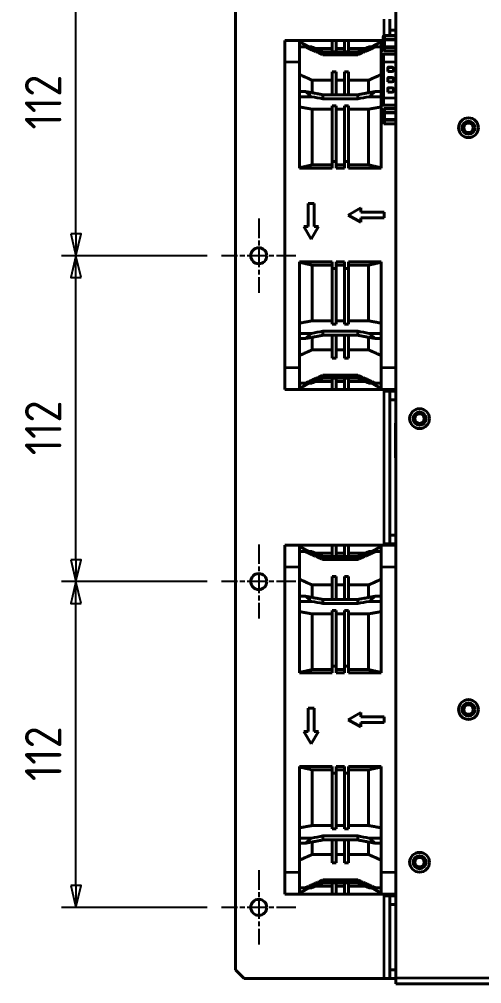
# Model space of a CAD drawing. Header units: millimetres. Extents: x 0 to 2100, y 0 to 1485.
# Drawn here: x 725.8 to 884.5, y 809.6 to 1141.1 of the extents above; entities that cross this region are included whole.
import ezdxf

# ---------------------------------------------------------------- set-up
doc = ezdxf.new("R2010")
doc.units = ezdxf.units.MM
doc.header["$LTSCALE"] = 5
doc.linetypes.add('CHAIN', pattern=[0.3543, 0.2362, -0.0295, 0.0591, -0.0295])
doc.layers.get('0').update_dxf_attribs({"color": 3, "lineweight": 25})
for name, color, linetype, lineweight in [('가시적인 것(ISO)', 3, 'Continuous', 40), ('가시적인 좁은 것(ISO)', 3, 'Continuous', 35), ('중심 표식(ISO)', 1, 'Continuous', 25), ('치수(ISO)', 2, 'Continuous', 25)]:
    doc.layers.add(name, color=color, linetype=linetype, lineweight=lineweight)
doc.styles.add('치수 텍스트_PSTEK_POSCO', font='isocp.shx')
doc.dimstyles.new('치수_PSTEK_POSCO', dxfattribs={"dimscale": 5, "dimtxt": 2.5, "dimasz": 1.5, "dimexe": 1, "dimexo": 1, "dimgap": 1, "dimtad": 1, "dimrnd": 1e-08, "dimdsep": 46, "dimtxsty": '치수 텍스트_PSTEK_POSCO', "dimblk": 'Filled-2', "dimcen": 0.09, "dimdle": 10, "dimclrd": 7, "dimclre": 7, "dimclrt": 2, "dimadec": 1, "dimazin": 2, "dimtfac": 1, "dimtmove": 0, "dimatfit": 3, "dimfxl": 0, "dimtolj": 1, "dimlwd": -1, "dimlwe": -1, "dimarcsym": 0})

# ---------------------------------------------------------------- blocks, each defined once
blk = doc.blocks.new('Filled-2')
at = {"color": 0}
for p, q in [((0, 0), (-1, 0.233)), ((-1, 0.233), (-1, -0.233)), ((-1, 0), (0, 0)), ((-1, -0.233), (0, 0))]:
    blk.add_line(p, q, dxfattribs=at)
at = {"color": 0, "flags": 128}
blk.add_lwpolyline([(-1, -0.233), (0, 0), (-1, 0.233), (-1, -0.233)], dxfattribs=at)
at = {"color": 0}
blk.add_solid([(-1, -0.233), (0, 0), (-1, 0.233), (-1, -0.233)], dxfattribs=at)
blk = doc.blocks.new('*D28')
at = {"layer": 'Defpoints', "color": 0, "transparency": 16777216}
for p in [(745.23, 947.85), (795.23, 947.85), (795.23, 835.85)]:
    blk.add_point(p, dxfattribs=at)
at = {"layer": '치수(ISO)', "color": 7, "transparency": 16777216}
for p, q in [((790.23, 947.85), (740.23, 947.85)), ((745.23, 843.35), (745.23, 940.35)), ((790.23, 835.85), (740.23, 835.85))]:
    blk.add_line(p, q, dxfattribs=at)
at = {"layer": '치수(ISO)', "color": 7, "transparency": 16777216, "xscale": 7.5, "yscale": 7.5, "zscale": 7.5}
for p, rotation in [((745.23, 947.85), 90), ((745.23, 835.85), 270)]:
    blk.add_blockref('Filled-2', p, dxfattribs=dict(at, rotation=rotation))
at = {"layer": '치수(ISO)', "color": 2, "transparency": 16777216, "insert": (733.98, 879.23), "char_height": 12.5, "attachment_point": 4, "rotation": 90, "style": '치수 텍스트_PSTEK_POSCO'}
blk.add_mtext('\\A1;112', dxfattribs=at)
blk = doc.blocks.new('*D29')
at = {"layer": 'Defpoints', "color": 0, "transparency": 16777216}
for p in [(745.23, 1059.85), (795.23, 1059.85), (795.23, 947.85)]:
    blk.add_point(p, dxfattribs=at)
at = {"layer": '치수(ISO)', "color": 7, "transparency": 16777216}
for p, q in [((790.23, 1059.85), (740.23, 1059.85)), ((745.23, 955.35), (745.23, 1052.35)), ((790.23, 947.85), (740.23, 947.85))]:
    blk.add_line(p, q, dxfattribs=at)
at = {"layer": '치수(ISO)', "color": 7, "transparency": 16777216, "xscale": 7.5, "yscale": 7.5, "zscale": 7.5}
for p, rotation in [((745.23, 1059.85), 90), ((745.23, 947.85), 270)]:
    blk.add_blockref('Filled-2', p, dxfattribs=dict(at, rotation=rotation))
at = {"layer": '치수(ISO)', "color": 2, "transparency": 16777216, "insert": (733.98, 991.23), "char_height": 12.5, "attachment_point": 4, "rotation": 90, "style": '치수 텍스트_PSTEK_POSCO'}
blk.add_mtext('\\A1;112', dxfattribs=at)
blk = doc.blocks.new('*D30')
at = {"layer": 'Defpoints', "color": 0, "transparency": 16777216}
for p in [(745.23, 1171.85), (795.23, 1171.85), (795.23, 1059.85)]:
    blk.add_point(p, dxfattribs=at)
at = {"layer": '치수(ISO)', "color": 7, "transparency": 16777216}
for p, q in [((790.23, 1171.85), (740.23, 1171.85)), ((745.23, 1067.35), (745.23, 1164.35)), ((790.23, 1059.85), (740.23, 1059.85))]:
    blk.add_line(p, q, dxfattribs=at)
at = {"layer": '치수(ISO)', "color": 7, "transparency": 16777216, "xscale": 7.5, "yscale": 7.5, "zscale": 7.5}
for p, rotation in [((745.23, 1171.85), 90), ((745.23, 1059.85), 270)]:
    blk.add_blockref('Filled-2', p, dxfattribs=dict(at, rotation=rotation))
at = {"layer": '치수(ISO)', "color": 2, "transparency": 16777216, "insert": (733.98, 1103.23), "char_height": 12.5, "attachment_point": 4, "rotation": 90, "style": '치수 텍스트_PSTEK_POSCO'}
blk.add_mtext('\\A1;112', dxfattribs=at)

msp = doc.modelspace()

# ---------------------------------------------------------------- linework, layer by layer
at = {"layer": '가시적인 것(ISO)'}
for p, q in [((854.984, 1196.101), (854.984, 811.601)), ((799.984, 814.351), (799.984, 1193.351)), ((852.984, 1137.351), (852.984, 1141.136)), ((854.984, 1137.351), (852.984, 1137.351)), ((852.984, 1137.351), (852.984, 1135.569)), ((816.984, 1126.351), (816.984, 1133.851)), ((821.984, 1133.851), (816.984, 1133.851)), ((821.984, 1126.351), (821.984, 1133.851)), ((833.185, 1133.851), (821.984, 1133.851)), ((833.185, 1129.926), (833.185, 1133.851)), ((834.585, 1133.851), (833.185, 1133.851)), ((834.585, 1129.926), (834.585, 1133.851)), ((837.384, 1133.851), (834.585, 1133.851)), ((837.384, 1129.926), (837.384, 1133.851)), ((838.783, 1133.851), (837.384, 1133.851)), ((838.783, 1129.926), (838.783, 1133.851)), ((849.984, 1133.851), (838.783, 1133.851)), ((849.984, 1133.851), (849.984, 1126.351)), ((850.684, 1133.851), (849.984, 1133.851)), ((850.684, 1134.992), (850.684, 1133.931)), ((850.684, 1133.931), (850.684, 1131.808)), ((850.934, 1134.181), (851.184, 1133.931)), ((854.984, 1135.569), (851.184, 1135.569)), ((823.889, 1131.655), (821.984, 1131.655)), ((833.185, 1131.069), (827.441, 1131.069)), ((837.384, 1131.069), (834.585, 1131.069)), ((844.527, 1131.069), (838.783, 1131.069)), ((849.984, 1131.655), (848.079, 1131.655)), ((850.684, 1131.808), (850.684, 1130.747)), ((850.934, 1131.558), (851.184, 1131.808)), ((830.029, 1129.926), (841.939, 1129.926)), ((830.029, 1129.926), (830.029, 1128.928)), ((841.939, 1128.928), (830.029, 1128.928)), ((841.939, 1129.926), (841.939, 1128.928)), ((850.884, 1129.129), (854.984, 1129.129)), ((850.934, 1130.247), (854.984, 1130.247)), ((816.984, 1126.351), (816.984, 1021.351)), ((821.984, 1126.351), (821.984, 1089.928)), ((849.984, 1089.928), (849.984, 1126.351)), ((850.484, 1126.539), (850.484, 1114.164)), ((833.185, 1115.183), (833.185, 1123.088)), ((834.585, 1123.088), (833.185, 1123.088)), ((834.585, 1115.183), (834.585, 1123.088)), ((837.384, 1115.183), (837.384, 1123.088)), ((838.783, 1123.088), (837.384, 1123.088)), ((838.783, 1115.183), (838.783, 1123.088)), ((852.236, 1123.133), (852.286, 1123.183)), ((852.286, 1123.183), (852.289, 1123.187)), ((852.289, 1123.187), (852.339, 1123.237)), ((826.273, 1115.874), (826.273, 1120.2)), ((833.185, 1120.2), (826.273, 1120.2)), ((837.384, 1120.2), (834.585, 1120.2)), ((845.695, 1120.2), (838.783, 1120.2)), ((845.695, 1120.2), (845.695, 1115.874)), ((852.236, 1119.603), (852.286, 1119.653)), ((852.286, 1119.653), (852.289, 1119.657)), ((852.289, 1119.657), (852.339, 1119.707)), ((823.889, 1116.312), (821.984, 1116.312)), ((826.115, 1114.535), (821.984, 1114.535)), ((830.029, 1115.183), (841.939, 1115.183)), ((830.029, 1115.183), (830.029, 1113.818)), ((841.939, 1115.183), (841.939, 1113.818)), ((849.984, 1114.535), (845.853, 1114.535)), ((849.984, 1116.312), (848.079, 1116.312)), ((852.236, 1116.073), (852.286, 1116.123)), ((852.286, 1116.123), (852.289, 1116.127)), ((852.289, 1116.127), (852.339, 1116.177)), ((841.939, 1113.818), (830.029, 1113.818)), ((833.185, 1092.248), (833.185, 1111.416)), ((834.585, 1111.416), (833.185, 1111.416)), ((834.585, 1092.248), (834.585, 1111.416)), ((837.384, 1092.248), (837.384, 1111.416)), ((838.783, 1111.416), (837.384, 1111.416)), ((838.783, 1092.248), (838.783, 1111.416)), ((850.884, 1111.574), (854.984, 1111.574)), ((826.273, 1091.081), (826.273, 1110.228)), ((833.185, 1110.228), (826.273, 1110.228)), ((837.384, 1110.228), (834.585, 1110.228)), ((845.695, 1110.228), (838.783, 1110.228)), ((845.695, 1110.228), (845.695, 1091.081)), ((850.684, 1109.981), (850.684, 1108.92)), ((850.684, 1108.92), (850.684, 1106.797)), ((850.934, 1110.481), (854.984, 1110.481)), ((850.934, 1109.17), (851.184, 1108.92)), ((850.684, 1106.797), (850.684, 1105.736)), ((850.934, 1106.547), (851.184, 1106.797)), ((850.934, 1105.236), (854.984, 1105.236)), ((826.273, 1091.081), (833.185, 1091.081)), ((833.185, 1089.928), (833.185, 1092.248)), ((833.185, 1092.248), (834.585, 1092.248)), ((834.585, 1092.248), (834.585, 1089.928)), ((834.585, 1091.081), (837.384, 1091.081)), ((837.384, 1089.928), (837.384, 1092.248)), ((837.384, 1092.248), (838.783, 1092.248)), ((838.783, 1092.248), (838.783, 1089.928)), ((838.783, 1091.081), (845.695, 1091.081)), ((833.185, 1089.928), (821.984, 1089.928)), ((837.384, 1089.928), (834.585, 1089.928)), ((849.984, 1089.928), (838.783, 1089.928)), ((824.984, 1077.851), (824.984, 1069.851)), ((826.984, 1077.851), (824.984, 1077.851)), ((826.984, 1069.851), (826.984, 1077.851)), ((842.984, 1076.351), (838.654, 1073.851)), ((842.984, 1074.851), (842.984, 1076.351)), ((850.984, 1074.851), (842.984, 1074.851)), ((850.984, 1072.851), (850.984, 1074.851)), ((838.654, 1073.851), (842.984, 1071.351)), ((842.984, 1072.851), (850.984, 1072.851)), ((842.984, 1071.351), (842.984, 1072.851)), ((824.984, 1069.851), (823.484, 1069.851)), ((823.484, 1069.851), (825.984, 1065.521)), ((825.984, 1065.521), (828.484, 1069.851)), ((828.484, 1069.851), (826.984, 1069.851)), ((821.984, 1057.774), (821.984, 1021.351)), ((833.185, 1057.774), (821.984, 1057.774)), ((833.185, 1055.455), (833.185, 1057.774)), ((834.585, 1057.774), (834.585, 1055.455)), ((837.384, 1057.774), (834.585, 1057.774)), ((837.384, 1055.455), (837.384, 1057.774)), ((838.783, 1057.774), (838.783, 1055.455)), ((849.984, 1057.774), (838.783, 1057.774)), ((849.984, 1021.351), (849.984, 1057.774)), ((833.185, 1056.622), (826.273, 1056.622)), ((826.273, 1037.474), (826.273, 1056.622)), ((833.185, 1036.287), (833.185, 1055.455)), ((834.585, 1055.455), (833.185, 1055.455)), ((837.384, 1056.622), (834.585, 1056.622)), ((834.585, 1036.287), (834.585, 1055.455)), ((837.384, 1036.287), (837.384, 1055.455)), ((838.783, 1055.455), (837.384, 1055.455)), ((845.695, 1056.622), (838.783, 1056.622)), ((838.783, 1036.287), (838.783, 1055.455)), ((845.695, 1056.622), (845.695, 1037.474)), ((826.273, 1037.474), (833.185, 1037.474)), ((833.185, 1036.287), (834.585, 1036.287)), ((834.585, 1037.474), (837.384, 1037.474)), ((837.384, 1036.287), (838.783, 1036.287)), ((838.783, 1037.474), (845.695, 1037.474)), ((826.115, 1033.168), (821.984, 1033.168)), ((823.889, 1031.39), (821.984, 1031.39)), ((826.273, 1027.503), (826.273, 1031.829)), ((830.029, 1033.884), (841.939, 1033.884)), ((830.029, 1033.884), (830.029, 1032.52)), ((841.939, 1032.52), (830.029, 1032.52)), ((833.185, 1024.615), (833.185, 1032.52)), ((834.585, 1024.615), (834.585, 1032.52)), ((837.384, 1024.615), (837.384, 1032.52)), ((838.783, 1024.615), (838.783, 1032.52)), ((841.939, 1033.884), (841.939, 1032.52)), ((845.695, 1031.829), (845.695, 1027.503)), ((849.984, 1033.168), (845.853, 1033.168)), ((849.984, 1031.39), (848.079, 1031.39)), ((826.273, 1027.503), (833.185, 1027.503)), ((833.185, 1024.615), (834.585, 1024.615)), ((834.585, 1027.503), (837.384, 1027.503)), ((837.384, 1024.615), (838.783, 1024.615)), ((838.783, 1027.503), (845.695, 1027.503)), ((816.984, 1013.851), (816.984, 1021.351)), ((821.984, 1013.851), (821.984, 1021.351)), ((849.984, 1021.351), (849.984, 1013.851)), ((830.029, 1018.775), (841.939, 1018.775)), ((830.029, 1018.775), (830.029, 1017.777)), ((841.939, 1018.775), (841.939, 1017.777)), ((823.889, 1016.048), (821.984, 1016.048)), ((827.441, 1016.634), (833.185, 1016.634)), ((841.939, 1017.777), (830.029, 1017.777)), ((833.185, 1013.851), (833.185, 1017.777)), ((834.585, 1013.851), (834.585, 1017.777)), ((834.585, 1016.634), (837.384, 1016.634)), ((837.384, 1013.851), (837.384, 1017.777)), ((838.783, 1013.851), (838.783, 1017.777)), ((838.783, 1016.634), (844.527, 1016.634)), ((849.984, 1016.048), (848.079, 1016.048)), ((821.984, 1013.851), (816.984, 1013.851)), ((833.185, 1013.851), (821.984, 1013.851)), ((833.185, 1013.851), (834.585, 1013.851)), ((837.384, 1013.851), (834.585, 1013.851)), ((837.384, 1013.851), (838.783, 1013.851)), ((849.984, 1013.851), (838.783, 1013.851)), ((854.984, 1013.851), (849.984, 1013.851)), ((850.984, 1013.351), (850.984, 1013.851)), ((852.984, 1013.351), (850.984, 1013.351)), ((852.984, 1013.351), (852.984, 1010.351)), ((854.984, 1013.351), (852.984, 1013.351)), ((852.984, 1010.351), (854.984, 1010.351)), ((852.984, 963.851), (852.984, 1010.351)), ((854.974, 1002.351), (854.974, 990.351)), ((854.984, 1002.351), (854.974, 1002.351)), ((854.984, 990.351), (854.974, 990.351)), ((854.984, 963.851), (852.984, 963.851)), ((852.984, 963.851), (852.984, 960.851)), ((816.984, 952.851), (816.984, 960.351)), ((821.984, 960.351), (816.984, 960.351)), ((821.984, 952.851), (821.984, 960.351)), ((833.185, 960.351), (821.984, 960.351)), ((823.889, 958.155), (821.984, 958.155)), ((833.185, 956.426), (833.185, 960.351)), ((834.585, 960.351), (833.185, 960.351)), ((834.585, 956.426), (834.585, 960.351)), ((837.384, 960.351), (834.585, 960.351)), ((837.384, 956.426), (837.384, 960.351)), ((838.783, 960.351), (837.384, 960.351)), ((838.783, 956.426), (838.783, 960.351)), ((849.984, 960.351), (838.783, 960.351)), ((849.984, 958.155), (848.079, 958.155)), ((849.984, 960.351), (849.984, 952.851)), ((854.984, 960.351), (849.984, 960.351)), ((850.984, 960.851), (852.984, 960.851)), ((850.984, 960.351), (850.984, 960.851)), ((852.984, 960.851), (854.984, 960.851)), ((833.185, 957.569), (827.441, 957.569)), ((830.029, 956.426), (841.939, 956.426)), ((830.029, 956.426), (830.029, 955.428)), ((841.939, 955.428), (830.029, 955.428)), ((837.384, 957.569), (834.585, 957.569)), ((844.527, 957.569), (838.783, 957.569)), ((841.939, 956.426), (841.939, 955.428)), ((816.984, 952.851), (816.984, 847.851)), ((821.984, 952.851), (821.984, 916.428)), ((849.984, 916.428), (849.984, 952.851)), ((833.185, 941.683), (833.185, 949.588)), ((834.585, 949.588), (833.185, 949.588)), ((834.585, 941.683), (834.585, 949.588)), ((837.384, 941.683), (837.384, 949.588)), ((838.783, 949.588), (837.384, 949.588)), ((838.783, 941.683), (838.783, 949.588)), ((826.273, 942.374), (826.273, 946.7)), ((833.185, 946.7), (826.273, 946.7)), ((837.384, 946.7), (834.585, 946.7)), ((845.695, 946.7), (838.783, 946.7)), ((845.695, 946.7), (845.695, 942.374)), ((823.889, 942.812), (821.984, 942.812)), ((830.029, 941.683), (841.939, 941.683)), ((830.029, 941.683), (830.029, 940.318)), ((841.939, 941.683), (841.939, 940.318)), ((849.984, 942.812), (848.079, 942.812)), ((826.115, 941.035), (821.984, 941.035)), ((841.939, 940.318), (830.029, 940.318)), ((849.984, 941.035), (845.853, 941.035)), ((826.273, 917.581), (826.273, 936.728)), ((833.185, 936.728), (826.273, 936.728)), ((833.185, 918.748), (833.185, 937.916)), ((834.585, 937.916), (833.185, 937.916)), ((834.585, 918.748), (834.585, 937.916)), ((837.384, 936.728), (834.585, 936.728)), ((837.384, 918.748), (837.384, 937.916)), ((838.783, 937.916), (837.384, 937.916)), ((838.783, 918.748), (838.783, 937.916)), ((845.695, 936.728), (838.783, 936.728)), ((845.695, 936.728), (845.695, 917.581)), ((833.185, 916.428), (833.185, 918.748)), ((833.185, 918.748), (834.585, 918.748)), ((834.585, 918.748), (834.585, 916.428)), ((837.384, 916.428), (837.384, 918.748)), ((837.384, 918.748), (838.783, 918.748)), ((838.783, 918.748), (838.783, 916.428)), ((833.185, 916.428), (821.984, 916.428)), ((826.273, 917.581), (833.185, 917.581)), ((834.585, 917.581), (837.384, 917.581)), ((837.384, 916.428), (834.585, 916.428)), ((838.783, 917.581), (845.695, 917.581)), ((849.984, 916.428), (838.783, 916.428)), ((824.984, 904.351), (824.984, 896.351)), ((826.984, 904.351), (824.984, 904.351)), ((826.984, 896.351), (826.984, 904.351)), ((842.984, 902.851), (838.654, 900.351)), ((842.984, 901.351), (842.984, 902.851)), ((838.654, 900.351), (842.984, 897.851)), ((850.984, 901.351), (842.984, 901.351)), ((842.984, 899.351), (850.984, 899.351)), ((842.984, 897.851), (842.984, 899.351)), ((850.984, 899.351), (850.984, 901.351)), ((824.984, 896.351), (823.484, 896.351)), ((823.484, 896.351), (825.984, 892.021)), ((825.984, 892.021), (828.484, 896.351)), ((828.484, 896.351), (826.984, 896.351)), ((821.984, 884.274), (821.984, 847.851)), ((833.185, 884.274), (821.984, 884.274)), ((833.185, 883.122), (826.273, 883.122)), ((826.273, 863.974), (826.273, 883.122)), ((833.185, 881.955), (833.185, 884.274)), ((833.185, 862.787), (833.185, 881.955)), ((834.585, 881.955), (833.185, 881.955)), ((834.585, 884.274), (834.585, 881.955)), ((837.384, 884.274), (834.585, 884.274)), ((837.384, 883.122), (834.585, 883.122)), ((834.585, 862.787), (834.585, 881.955)), ((837.384, 881.955), (837.384, 884.274)), ((837.384, 862.787), (837.384, 881.955)), ((838.783, 881.955), (837.384, 881.955)), ((838.783, 884.274), (838.783, 881.955)), ((849.984, 884.274), (838.783, 884.274)), ((845.695, 883.122), (838.783, 883.122)), ((838.783, 862.787), (838.783, 881.955)), ((845.695, 883.122), (845.695, 863.974)), ((849.984, 847.851), (849.984, 884.274)), ((826.273, 863.974), (833.185, 863.974)), ((833.185, 862.787), (834.585, 862.787)), ((834.585, 863.974), (837.384, 863.974)), ((837.384, 862.787), (838.783, 862.787)), ((838.783, 863.974), (845.695, 863.974)), ((826.115, 859.668), (821.984, 859.668)), ((830.029, 860.384), (841.939, 860.384)), ((830.029, 860.384), (830.029, 859.02)), ((841.939, 859.02), (830.029, 859.02)), ((833.185, 851.115), (833.185, 859.02)), ((834.585, 851.115), (834.585, 859.02)), ((837.384, 851.115), (837.384, 859.02)), ((838.783, 851.115), (838.783, 859.02)), ((841.939, 860.384), (841.939, 859.02)), ((849.984, 859.668), (845.853, 859.668)), ((823.889, 857.89), (821.984, 857.89)), ((826.273, 854.003), (826.273, 858.329)), ((845.695, 858.329), (845.695, 854.003)), ((849.984, 857.89), (848.079, 857.89)), ((826.273, 854.003), (833.185, 854.003)), ((834.585, 854.003), (837.384, 854.003)), ((838.783, 854.003), (845.695, 854.003)), ((833.185, 851.115), (834.585, 851.115)), ((837.384, 851.115), (838.783, 851.115)), ((816.984, 840.351), (816.984, 847.851)), ((821.984, 840.351), (821.984, 847.851)), ((849.984, 847.851), (849.984, 840.351)), ((823.889, 842.548), (821.984, 842.548)), ((827.441, 843.134), (833.185, 843.134)), ((830.029, 845.275), (841.939, 845.275)), ((830.029, 845.275), (830.029, 844.277)), ((841.939, 844.277), (830.029, 844.277)), ((833.185, 840.351), (833.185, 844.277)), ((834.585, 840.351), (834.585, 844.277)), ((834.585, 843.134), (837.384, 843.134)), ((837.384, 840.351), (837.384, 844.277)), ((838.783, 840.351), (838.783, 844.277)), ((838.783, 843.134), (844.527, 843.134)), ((841.939, 845.275), (841.939, 844.277)), ((849.984, 842.548), (848.079, 842.548)), ((821.984, 840.351), (816.984, 840.351)), ((833.185, 840.351), (821.984, 840.351)), ((833.185, 840.351), (834.585, 840.351)), ((837.384, 840.351), (834.585, 840.351)), ((837.384, 840.351), (838.783, 840.351)), ((849.984, 840.351), (838.783, 840.351)), ((854.984, 840.351), (849.984, 840.351)), ((850.984, 839.851), (850.984, 840.351)), ((852.984, 839.851), (850.984, 839.851)), ((852.984, 839.851), (852.984, 836.851)), ((854.984, 839.851), (852.984, 839.851)), ((852.984, 836.851), (854.984, 836.851)), ((852.984, 814.351), (852.984, 836.851)), ((802.984, 811.351), (799.984, 814.351)), ((852.984, 814.351), (852.984, 811.351)), ((854.984, 814.351), (852.984, 814.351)), ((850.984, 811.351), (802.984, 811.351)), ((852.984, 811.351), (850.984, 811.351)), ((852.984, 811.351), (854.984, 811.351)), ((854.984, 811.601), (854.984, 809.601)), ((1354.984, 809.601), (854.984, 809.601))]:
    msp.add_line(p, q, dxfattribs=at)
for centre, radius in [((879.984, 1103.851), 3.4), ((879.984, 1103.851), 2.25), ((879.984, 1103.851), 1.621), ((807.984, 1059.851), 2.75), ((863.184, 1003.851), 3.4), ((863.184, 1003.851), 2.25), ((863.184, 1003.851), 2.15), ((863.184, 1003.851), 1.621), ((807.984, 947.851), 2.75), ((879.984, 903.851), 3.4), ((879.984, 903.851), 2.25), ((879.984, 903.851), 1.621), ((863.184, 851.351), 3.4), ((863.184, 851.351), 2.25), ((863.184, 851.351), 2.15), ((863.184, 851.351), 1.621), ((807.984, 835.851), 2.75)]:
    msp.add_circle(centre, radius, dxfattribs=at)
for centre, major_axis, ratio, start_param, end_param in [((851.184, 1134.992), (0, -0.577), 0.8660254, 3.1415927, 4.712389), ((851.184, 1133.931), (0.5, 0), 0.5773503, 2.0943951, 3.1415927), ((851.184, 1133.931), (-0.433, -0.433), 0.5773503, 4.1887902, 4.712389), ((-2728.35, -5740.107), (8243.615, 0), 0.9238795, 1.1244722, 1.1249984), ((4400.318, -5740.107), (8243.615, 0), 0.9238795, 2.0165942, 2.0171205), ((851.184, 1131.808), (-0.5, 0), 0.5773503, 0, 1.0471976), ((851.184, 1130.747), (0, -0.577), 0.8660254, 4.712389, 5.7595865), ((851.184, 1131.808), (0.433, -0.433), 0.5773503, 4.712389, 5.2359878), ((851.184, 1130.747), (-0.433, -0.433), 0.5773503, 0.5235988, 1.0471976), ((-2728.35, -1731.842), (-8243.615, 0), 0.3826834, 4.2660648, 4.2665911), ((4400.318, -1731.842), (-8243.615, 0), 0.3826834, 5.1581869, 5.1587131), ((851.184, 1109.981), (0, -0.577), 0.8660254, 3.6651914, 4.712389), ((851.184, 1108.92), (0.5, 0), 0.5773503, 2.0943951, 3.1415927), ((851.184, 1109.981), (0.433, -0.433), 0.5773503, 2.0943951, 2.6179939), ((851.184, 1108.92), (-0.433, -0.433), 0.5773503, 4.1887902, 4.712389), ((851.184, 1106.797), (-0.5, 0), 0.5773503, 0, 1.0471976), ((851.184, 1105.736), (0, -0.577), 0.8660254, 4.712389, 5.7595865), ((851.184, 1106.797), (0.433, -0.433), 0.5773503, 4.712389, 5.2359878), ((851.184, 1105.736), (-0.433, -0.433), 0.5773503, 0.5235988, 1.0471976), ((-2728.35, 3879.545), (8243.615, 0), 0.3826834, 5.1581869, 5.1587131), ((4400.318, 3879.545), (8243.615, 0), 0.3826834, 4.2660648, 4.2665911), ((-2728.35, 7887.81), (-8243.615, 0), 0.9238795, 2.0165942, 2.0171205), ((4400.318, 7887.81), (-8243.615, 0), 0.9238795, 1.1244722, 1.1249984), ((-2728.35, -5913.607), (8243.615, 0), 0.9238795, 1.1244722, 1.1249984), ((4400.318, -5913.607), (8243.615, 0), 0.9238795, 2.0165942, 2.0171205), ((-2728.35, -1905.342), (-8243.615, 0), 0.3826834, 4.2660648, 4.2665911), ((4400.318, -1905.342), (-8243.615, 0), 0.3826834, 5.1581869, 5.1587131), ((-2728.35, 3706.045), (8243.615, 0), 0.3826834, 5.1581869, 5.1587131), ((4400.318, 3706.045), (8243.615, 0), 0.3826834, 4.2660648, 4.2665911), ((-2728.35, 7714.31), (-8243.615, 0), 0.9238795, 2.0165942, 2.0171205), ((4400.318, 7714.31), (-8243.615, 0), 0.9238795, 1.1244722, 1.1249984)]:
    msp.add_ellipse(centre, major_axis=major_axis, ratio=ratio, start_param=start_param, end_param=end_param, dxfattribs=at)
for points, weights in [([(821.984, 1133.43), (823.634, 1132.532), (825.218, 1131.655)], [1.00029968239, 1.00075988788, 1.00097183742]), ([(830.029, 1128.928), (827.025, 1130.263), (823.889, 1131.655)], [1.00243472012, 1.00192133761, 1.00096672828]), ([(848.079, 1131.655), (844.943, 1130.263), (841.939, 1128.928)], [1.00096672828, 1.00192133761, 1.00243472011]), ([(846.75, 1131.655), (848.335, 1132.532), (849.984, 1133.43)], [1.00097183742, 1.00075988788, 1.00029968239]), ([(821.984, 1122.126), (824.167, 1121.147), (826.273, 1120.2)], [1.00050898294, 1.00159256493, 1.00238228153]), ([(845.695, 1120.2), (847.801, 1121.147), (849.984, 1122.126)], [1.00238228153, 1.00159256493, 1.00050898294]), ([(823.889, 1116.312), (827.025, 1115.736), (830.029, 1115.183)], [1.00096672828, 1.00192133761, 1.00243472012]), ([(841.939, 1115.183), (844.943, 1115.736), (848.079, 1116.312)], [1.00243472012, 1.00192133761, 1.00096672828]), ([(821.984, 1111.02), (824.166, 1110.618), (826.273, 1110.228)], [1.00050017206, 1.00156453185, 1.00233957307]), ([(845.695, 1110.228), (847.802, 1110.618), (849.984, 1111.02)], [1.00233957307, 1.00156453185, 1.00050017206]), ([(826.273, 1091.081), (824.186, 1090.6), (821.984, 1090.103)], [1.00108605742, 1.00091418957, 1.00029968239]), ([(849.984, 1090.103), (847.782, 1090.6), (845.695, 1091.081)], [1.00029968239, 1.00091418957, 1.00108605742]), ([(821.984, 1057.6), (824.186, 1057.103), (826.273, 1056.622)], [1.00029968239, 1.00091418957, 1.00108605742]), ([(845.695, 1056.622), (847.782, 1057.103), (849.984, 1057.6)], [1.00108605742, 1.00091418957, 1.00029968239]), ([(826.273, 1037.474), (824.166, 1037.085), (821.984, 1036.683)], [1.00233957307, 1.00156453185, 1.00050017206]), ([(849.984, 1036.683), (847.802, 1037.085), (845.695, 1037.474)], [1.00050017206, 1.00156453185, 1.00233957307]), ([(830.029, 1032.52), (827.025, 1031.967), (823.889, 1031.39)], [1.00243472012, 1.00192133761, 1.00096672828]), ([(848.079, 1031.39), (844.943, 1031.967), (841.939, 1032.52)], [1.00096672828, 1.00192133761, 1.00243472011]), ([(826.273, 1027.503), (824.167, 1026.556), (821.984, 1025.577)], [1.00238228153, 1.00159256493, 1.00050898294]), ([(849.984, 1025.577), (847.801, 1026.556), (845.695, 1027.503)], [1.00050898294, 1.00159256493, 1.00238228153]), ([(823.889, 1016.048), (827.025, 1017.439), (830.029, 1018.775)], [1.00096672828, 1.00192133761, 1.00243472012]), ([(841.939, 1018.775), (844.943, 1017.439), (848.079, 1016.048)], [1.00243472012, 1.00192133761, 1.00096672828]), ([(825.218, 1016.048), (823.634, 1015.171), (821.984, 1014.272)], [1.00097183742, 1.00075988788, 1.00029968239]), ([(849.984, 1014.272), (848.335, 1015.171), (846.75, 1016.048)], [1.00029968239, 1.00075988788, 1.00097183742]), ([(821.984, 959.93), (823.634, 959.032), (825.218, 958.155)], [1.00029968239, 1.00075988788, 1.00097183742]), ([(830.029, 955.428), (827.025, 956.763), (823.889, 958.155)], [1.00243472012, 1.00192133761, 1.00096672828]), ([(848.079, 958.155), (844.943, 956.763), (841.939, 955.428)], [1.00096672828, 1.00192133761, 1.00243472011]), ([(846.75, 958.155), (848.335, 959.032), (849.984, 959.93)], [1.00097183742, 1.00075988788, 1.00029968239]), ([(821.984, 948.626), (824.167, 947.647), (826.273, 946.7)], [1.00050898294, 1.00159256493, 1.00238228153]), ([(845.695, 946.7), (847.801, 947.647), (849.984, 948.626)], [1.00238228153, 1.00159256493, 1.00050898294]), ([(823.889, 942.812), (827.025, 942.236), (830.029, 941.683)], [1.00096672828, 1.00192133761, 1.00243472012]), ([(841.939, 941.683), (844.943, 942.236), (848.079, 942.812)], [1.00243472012, 1.00192133761, 1.00096672828]), ([(821.984, 937.52), (824.166, 937.118), (826.273, 936.728)], [1.00050017206, 1.00156453185, 1.00233957307]), ([(845.695, 936.728), (847.802, 937.118), (849.984, 937.52)], [1.00233957307, 1.00156453185, 1.00050017206]), ([(826.273, 917.581), (824.186, 917.1), (821.984, 916.603)], [1.00108605742, 1.00091418957, 1.00029968239]), ([(849.984, 916.603), (847.782, 917.1), (845.695, 917.581)], [1.00029968239, 1.00091418957, 1.00108605742]), ([(821.984, 884.1), (824.186, 883.603), (826.273, 883.122)], [1.00029968239, 1.00091418957, 1.00108605742]), ([(845.695, 883.122), (847.782, 883.603), (849.984, 884.1)], [1.00108605742, 1.00091418957, 1.00029968239]), ([(826.273, 863.974), (824.166, 863.585), (821.984, 863.183)], [1.00233957307, 1.00156453185, 1.00050017206]), ([(849.984, 863.183), (847.802, 863.585), (845.695, 863.974)], [1.00050017206, 1.00156453185, 1.00233957307]), ([(830.029, 859.02), (827.025, 858.467), (823.889, 857.89)], [1.00243472012, 1.00192133761, 1.00096672828]), ([(848.079, 857.89), (844.943, 858.467), (841.939, 859.02)], [1.00096672828, 1.00192133761, 1.00243472011]), ([(826.273, 854.003), (824.167, 853.056), (821.984, 852.077)], [1.00238228153, 1.00159256493, 1.00050898294]), ([(849.984, 852.077), (847.801, 853.056), (845.695, 854.003)], [1.00050898294, 1.00159256493, 1.00238228153]), ([(825.218, 842.548), (823.634, 841.671), (821.984, 840.772)], [1.00097183742, 1.00075988788, 1.00029968239]), ([(823.889, 842.548), (827.025, 843.939), (830.029, 845.275)], [1.00096672828, 1.00192133761, 1.00243472012]), ([(841.939, 845.275), (844.943, 843.939), (848.079, 842.548)], [1.00243472012, 1.00192133761, 1.00096672828]), ([(849.984, 840.772), (848.335, 841.671), (846.75, 842.548)], [1.00029968239, 1.00075988788, 1.00097183742])]:
    msp.add_rational_spline(points, weights, degree=2, dxfattribs=at)
for points in [[(823.889, 1131.655), (824.635, 1131.655), (825.377, 1131.655), (826.115, 1131.655)], [(845.853, 1131.655), (846.591, 1131.655), (847.333, 1131.655), (848.079, 1131.655)], [(826.115, 1114.535), (825.377, 1115.132), (824.635, 1115.725), (823.889, 1116.312)], [(848.079, 1116.312), (847.333, 1115.725), (846.591, 1115.133), (845.853, 1114.535)], [(823.889, 1031.39), (824.635, 1031.978), (825.377, 1032.571), (826.115, 1033.168)], [(845.853, 1033.168), (846.591, 1032.57), (847.333, 1031.978), (848.079, 1031.39)], [(826.115, 1016.048), (825.377, 1016.048), (824.635, 1016.048), (823.889, 1016.048)], [(848.079, 1016.048), (847.333, 1016.048), (846.591, 1016.048), (845.853, 1016.048)], [(823.889, 958.155), (824.635, 958.155), (825.377, 958.155), (826.115, 958.155)], [(845.853, 958.155), (846.591, 958.155), (847.333, 958.155), (848.079, 958.155)], [(826.115, 941.035), (825.377, 941.632), (824.635, 942.225), (823.889, 942.812)], [(848.079, 942.812), (847.333, 942.225), (846.591, 941.633), (845.853, 941.035)], [(823.889, 857.89), (824.635, 858.478), (825.377, 859.071), (826.115, 859.668)], [(845.853, 859.668), (846.591, 859.07), (847.333, 858.478), (848.079, 857.89)], [(826.115, 842.548), (825.377, 842.548), (824.635, 842.548), (823.889, 842.548)], [(848.079, 842.548), (847.333, 842.548), (846.591, 842.548), (845.853, 842.548)]]:
    msp.add_open_spline(points, degree=3, dxfattribs=at)
for points, knots in [([(850.484, 1128.729), (850.484, 1128.772), (850.491, 1128.815), (850.519, 1128.897), (850.54, 1128.936), (850.592, 1129.005), (850.624, 1129.036), (850.696, 1129.084), (850.737, 1129.103), (850.813, 1129.124), (850.849, 1129.129), (850.884, 1129.129)], [0, 0, 0, 0, 0.012898054, 0.012898054, 0.025904088, 0.025904088, 0.038906189, 0.038906189, 0.051908367, 0.051908367, 0.06256384, 0.06256384, 0.06256384, 0.06256384]), ([(850.484, 1128.729), (850.484, 1128.729), (850.484, 1128.727), (850.484, 1128.712), (850.484, 1128.684), (850.484, 1128.598), (850.484, 1128.541), (850.484, 1128.394), (850.484, 1128.306), (850.484, 1128.103), (850.484, 1127.986), (850.484, 1127.732), (850.484, 1127.596), (850.484, 1127.311), (850.484, 1127.159), (850.484, 1126.854), (850.484, 1126.698), (850.484, 1126.539)], [-0.91642012, -0.91642012, -0.91642012, -0.91642012, -0.875, -0.875, -0.75, -0.75, -0.625, -0.625, -0.5, -0.5, -0.375, -0.375, -0.25, -0.25, -0.125, -0.125, 0, 0, 0, 0]), ([(852.339, 1124.576), (852.339, 1124.576), (852.338, 1124.576), (852.338, 1124.576), (852.338, 1124.576), (852.338, 1124.576), (852.338, 1124.576), (852.338, 1124.576), (852.338, 1124.576), (852.338, 1124.576), (852.338, 1124.576), (852.337, 1124.574), (852.337, 1124.573), (852.337, 1124.569), (852.337, 1124.566), (852.337, 1124.556), (852.338, 1124.551), (852.339, 1124.537), (852.339, 1124.53), (852.339, 1124.526), (852.339, 1124.526), (852.339, 1124.526)], [0, 0, 0, 0, 0.0000479191, 0.0000479191, 0.0001501568, 0.0001501568, 0.0002293577, 0.0002293577, 0.0003549341, 0.0003549341, 0.0007898303, 0.0007898303, 0.001865851, 0.001865851, 0.0037447628, 0.0037447628, 0.0056254441, 0.0056254441, 0.008122205, 0.008122205, 0.0081923272, 0.0081923272, 0.0081923272, 0.0081923272]), ([(852.339, 1121.046), (852.339, 1121.046), (852.339, 1121.046), (852.338, 1121.046), (852.338, 1121.046), (852.338, 1121.046), (852.338, 1121.046), (852.338, 1121.046), (852.338, 1121.046), (852.338, 1121.046), (852.338, 1121.046), (852.337, 1121.044), (852.337, 1121.043), (852.337, 1121.039), (852.337, 1121.036), (852.337, 1121.026), (852.338, 1121.021), (852.339, 1121.007), (852.339, 1121), (852.339, 1120.996), (852.339, 1120.996), (852.339, 1120.996)], [0, 0, 0, 0, 0.0000349479, 0.0000349479, 0.0001393116, 0.0001393116, 0.0002292629, 0.0002292629, 0.0003547943, 0.0003547943, 0.0007895345, 0.0007895345, 0.0018651693, 0.0018651693, 0.0037434072, 0.0037434072, 0.0056234139, 0.0056234139, 0.0081192793, 0.0081192793, 0.0081893764, 0.0081893764, 0.0081893764, 0.0081893764]), ([(852.339, 1117.516), (852.339, 1117.516), (852.338, 1117.516), (852.338, 1117.516), (852.338, 1117.516), (852.338, 1117.516), (852.338, 1117.516), (852.338, 1117.516), (852.338, 1117.516), (852.338, 1117.516), (852.338, 1117.516), (852.337, 1117.514), (852.337, 1117.513), (852.337, 1117.509), (852.337, 1117.506), (852.337, 1117.496), (852.338, 1117.491), (852.339, 1117.477), (852.339, 1117.47), (852.339, 1117.466), (852.339, 1117.466), (852.339, 1117.466)], [0, 0, 0, 0, 0.0000479191, 0.0000479191, 0.0001501568, 0.0001501568, 0.0002293577, 0.0002293577, 0.0003549341, 0.0003549341, 0.0007898302, 0.0007898302, 0.0018658509, 0.0018658509, 0.0037447626, 0.0037447626, 0.0056254438, 0.0056254438, 0.0081222043, 0.0081222043, 0.0081923265, 0.0081923265, 0.0081923265, 0.0081923265]), ([(850.484, 1114.164), (850.484, 1114.005), (850.484, 1113.849), (850.484, 1113.544), (850.484, 1113.393), (850.484, 1113.107), (850.484, 1112.971), (850.484, 1112.717), (850.484, 1112.6), (850.484, 1112.397), (850.484, 1112.309), (850.484, 1112.162), (850.484, 1112.105), (850.484, 1112.019), (850.484, 1111.991), (850.484, 1111.976), (850.484, 1111.975), (850.484, 1111.974)], [-1, -1, -1, -1, -0.875, -0.875, -0.75, -0.75, -0.625, -0.625, -0.5, -0.5, -0.375, -0.375, -0.25, -0.25, -0.125, -0.125, -0.08329323, -0.08329323, -0.08329323, -0.08329323]), ([(850.884, 1111.574), (850.841, 1111.574), (850.798, 1111.581), (850.716, 1111.609), (850.676, 1111.63), (850.607, 1111.682), (850.577, 1111.714), (850.528, 1111.786), (850.51, 1111.827), (850.494, 1111.885), (850.49, 1111.903), (850.485, 1111.938), (850.484, 1111.956), (850.484, 1111.974)], [0, 0, 0, 0, 0.012896891, 0.012896891, 0.025901866, 0.025901866, 0.038903538, 0.038903538, 0.051906296, 0.051906296, 0.057202776, 0.057202776, 0.062596002, 0.062596002, 0.062596002, 0.062596002])]:
    msp.add_open_spline(points, degree=3, knots=knots, dxfattribs=at)
at = {"layer": '가시적인 좁은 것(ISO)'}
for p, q in [((850.984, 1135.521), (850.984, 1141.136)), ((851.184, 1135.569), (851.184, 1134.364)), ((851.184, 1134.364), (854.984, 1134.364)), ((854.984, 1133.931), (851.184, 1133.931)), ((851.184, 1133.931), (851.184, 1131.808)), ((851.184, 1131.808), (854.984, 1131.808)), ((854.984, 1131.375), (851.184, 1131.375)), ((851.184, 1131.375), (851.184, 1130.314)), ((851.184, 1130.314), (854.984, 1130.314)), ((821.984, 1126.351), (816.984, 1126.351)), ((850.484, 1126.351), (849.984, 1126.351)), ((850.884, 1114.164), (850.884, 1126.539)), ((850.884, 1126.539), (854.984, 1126.539)), ((852.236, 1124.53), (852.236, 1123.133)), ((852.236, 1124.53), (852.286, 1124.53)), ((852.286, 1123.183), (852.286, 1124.53)), ((852.286, 1124.53), (852.289, 1124.526)), ((852.289, 1124.526), (852.289, 1123.187)), ((852.289, 1124.526), (852.339, 1124.526)), ((853.834, 1124.63), (852.336, 1124.63)), ((852.336, 1124.63), (852.336, 1124.58)), ((852.336, 1124.58), (853.834, 1124.58)), ((852.336, 1124.58), (852.339, 1124.576)), ((853.834, 1124.576), (852.339, 1124.576)), ((852.339, 1124.526), (852.339, 1123.237)), ((853.834, 1124.526), (852.339, 1124.526)), ((853.834, 1124.63), (853.834, 1124.58)), ((853.834, 1124.58), (853.834, 1124.576)), ((853.834, 1124.576), (853.834, 1124.526)), ((854.279, 1124.132), (854.229, 1124.132)), ((854.229, 1123.632), (854.229, 1124.132)), ((854.282, 1124.132), (854.279, 1124.132)), ((854.279, 1123.632), (854.279, 1124.132)), ((854.332, 1124.132), (854.282, 1124.132)), ((854.282, 1124.132), (854.282, 1123.632)), ((854.332, 1123.632), (854.332, 1124.132)), ((852.236, 1123.133), (853.834, 1123.133)), ((852.236, 1121), (852.236, 1119.603)), ((852.236, 1121), (852.286, 1121)), ((853.834, 1123.183), (852.286, 1123.183)), ((852.286, 1119.653), (852.286, 1121)), ((852.286, 1121), (852.289, 1120.996)), ((852.289, 1123.187), (853.834, 1123.187)), ((852.289, 1120.996), (852.289, 1119.657)), ((852.289, 1120.996), (852.339, 1120.996)), ((853.834, 1121.1), (852.336, 1121.1)), ((852.336, 1121.1), (852.336, 1121.05)), ((852.336, 1121.05), (853.834, 1121.05)), ((852.336, 1121.05), (852.339, 1121.046)), ((852.339, 1123.237), (853.834, 1123.237)), ((853.834, 1121.046), (852.339, 1121.046)), ((852.339, 1120.996), (852.339, 1119.707)), ((853.834, 1120.996), (852.339, 1120.996)), ((853.834, 1123.237), (853.834, 1123.187)), ((853.834, 1123.187), (853.834, 1123.183)), ((853.834, 1123.183), (853.834, 1123.133)), ((853.834, 1121.1), (853.834, 1121.05)), ((853.834, 1121.05), (853.834, 1121.046)), ((853.834, 1121.046), (853.834, 1120.996)), ((854.279, 1123.632), (854.229, 1123.632)), ((854.279, 1120.602), (854.229, 1120.602)), ((854.229, 1120.102), (854.229, 1120.602)), ((854.282, 1123.632), (854.279, 1123.632)), ((854.282, 1120.602), (854.279, 1120.602)), ((854.279, 1120.102), (854.279, 1120.602)), ((854.332, 1123.632), (854.282, 1123.632)), ((854.332, 1120.602), (854.282, 1120.602)), ((854.282, 1120.602), (854.282, 1120.102)), ((854.332, 1120.102), (854.332, 1120.602)), ((852.236, 1119.603), (853.834, 1119.603)), ((852.236, 1117.47), (852.236, 1116.073)), ((852.236, 1117.47), (852.286, 1117.47)), ((853.834, 1119.653), (852.286, 1119.653)), ((852.286, 1116.123), (852.286, 1117.47)), ((852.286, 1117.47), (852.289, 1117.466)), ((852.289, 1119.657), (853.834, 1119.657)), ((852.289, 1117.466), (852.289, 1116.127)), ((852.289, 1117.466), (852.339, 1117.466)), ((853.834, 1117.57), (852.336, 1117.57)), ((852.336, 1117.57), (852.336, 1117.52)), ((852.336, 1117.52), (853.834, 1117.52)), ((852.336, 1117.52), (852.339, 1117.516)), ((852.339, 1119.707), (853.834, 1119.707)), ((853.834, 1117.516), (852.339, 1117.516)), ((852.339, 1117.466), (852.339, 1116.177)), ((853.834, 1117.466), (852.339, 1117.466)), ((853.834, 1119.707), (853.834, 1119.657)), ((853.834, 1119.657), (853.834, 1119.653)), ((853.834, 1119.653), (853.834, 1119.603)), ((853.834, 1117.57), (853.834, 1117.52)), ((853.834, 1117.52), (853.834, 1117.516)), ((853.834, 1117.516), (853.834, 1117.466)), ((854.279, 1120.102), (854.229, 1120.102)), ((854.282, 1120.102), (854.279, 1120.102)), ((854.332, 1120.102), (854.282, 1120.102)), ((850.884, 1114.164), (854.984, 1114.164)), ((852.236, 1116.073), (853.834, 1116.073)), ((853.834, 1116.123), (852.286, 1116.123)), ((852.289, 1116.127), (853.834, 1116.127)), ((852.339, 1116.177), (853.834, 1116.177)), ((853.834, 1116.177), (853.834, 1116.127)), ((853.834, 1116.127), (853.834, 1116.123)), ((853.834, 1116.123), (853.834, 1116.073)), ((854.279, 1117.072), (854.229, 1117.072)), ((854.229, 1116.572), (854.229, 1117.072)), ((854.279, 1116.572), (854.229, 1116.572)), ((854.282, 1117.072), (854.279, 1117.072)), ((854.279, 1116.572), (854.279, 1117.072)), ((854.282, 1116.572), (854.279, 1116.572)), ((854.332, 1117.072), (854.282, 1117.072)), ((854.282, 1117.072), (854.282, 1116.572)), ((854.332, 1116.572), (854.282, 1116.572)), ((854.332, 1116.572), (854.332, 1117.072)), ((854.984, 1110.414), (851.184, 1110.414)), ((851.184, 1110.414), (851.184, 1109.353)), ((851.184, 1109.353), (854.984, 1109.353)), ((854.984, 1108.92), (851.184, 1108.92)), ((851.184, 1108.92), (851.184, 1106.797)), ((851.184, 1106.797), (854.984, 1106.797)), ((854.984, 1106.364), (851.184, 1106.364)), ((851.184, 1106.364), (851.184, 1105.303)), ((851.184, 1105.303), (854.984, 1105.303)), ((821.984, 1021.351), (816.984, 1021.351)), ((854.984, 1021.351), (849.984, 1021.351)), ((850.984, 960.851), (850.984, 1013.351)), ((821.984, 952.851), (816.984, 952.851)), ((854.984, 952.851), (849.984, 952.851)), ((821.984, 847.851), (816.984, 847.851)), ((854.984, 847.851), (849.984, 847.851)), ((850.984, 811.351), (850.984, 839.851)), ((854.984, 811.601), (1354.984, 811.601))]:
    msp.add_line(p, q, dxfattribs=at)
for centre, radius, start, end in [((853.834, 1124.132), 0.498, 0, 90), ((853.834, 1124.132), 0.448, 0, 90), ((853.834, 1124.132), 0.445, 0, 90), ((853.834, 1123.632), 0.498, 270, 0), ((853.834, 1123.632), 0.448, 270, 0), ((853.834, 1123.632), 0.445, 270, 0), ((853.834, 1120.602), 0.498, 0, 90), ((853.834, 1120.602), 0.448, 0, 90), ((853.834, 1120.602), 0.445, 0, 90), ((853.834, 1120.102), 0.498, 270, 0), ((853.834, 1120.102), 0.448, 270, 0), ((853.834, 1120.102), 0.445, 270, 0), ((853.834, 1117.072), 0.498, 0, 90), ((853.834, 1117.072), 0.448, 0, 90), ((853.834, 1117.072), 0.445, 0, 90), ((853.834, 1116.572), 0.498, 270, 0), ((853.834, 1116.572), 0.448, 270, 0), ((853.834, 1116.572), 0.445, 270, 0), ((879.984, 1103.851), 2, 80, 350), ((863.184, 1003.851), 2, 280, 190), ((879.984, 903.851), 2, 80, 350), ((863.184, 851.351), 2, 280, 190)]:
    msp.add_arc(centre, radius, start, end, dxfattribs=at)
for centre, major_axis, ratio, start_param, end_param in [((850.884, 1126.539), (-0.4, 0), 0.0001217, 4.712389, 6.2831853), ((852.333, 1124.533), (-0.0342, -0.0342), 0.9428032, 3.892516, 5.532262), ((852.339, 1124.526), (-0.05, -0.0005), 0.9999743, 4.712389, 6.2720263), ((852.333, 1121.003), (-0.0342, -0.0342), 0.9428032, 3.892516, 5.532262), ((852.339, 1120.996), (-0.05, -0.0005), 0.9999743, 4.712389, 6.2720263), ((852.333, 1117.473), (-0.0342, -0.0342), 0.9428032, 3.892516, 5.532262), ((852.339, 1117.466), (-0.05, -0.0005), 0.9999743, 4.712389, 6.2720263)]:
    msp.add_ellipse(centre, major_axis=major_axis, ratio=ratio, start_param=start_param, end_param=end_param, dxfattribs=at)
for points, knots in [([(850.884, 1126.539), (850.884, 1127.261), (850.884, 1128.649), (850.884, 1129.129), (850.884, 1129.129)], [-0.00001019, -0.00001019, -0.00001019, -0.00001019, 0.5, 0.91359573, 0.91359573, 0.91359573, 0.91359573]), ([(854.229, 1124.132), (854.229, 1124.156), (854.226, 1124.181), (854.222, 1124.205), (854.217, 1124.229), (854.211, 1124.252), (854.201, 1124.277), (854.191, 1124.302), (854.179, 1124.325), (854.165, 1124.347), (854.15, 1124.37), (854.132, 1124.392), (854.113, 1124.411), (854.085, 1124.439), (854.053, 1124.463), (854.017, 1124.481), (854.005, 1124.488), (853.991, 1124.494), (853.979, 1124.499), (853.933, 1124.517), (853.885, 1124.526), (853.834, 1124.526)], [0, 0, 0, 0, 0.125, 0.125, 0.125, 0.25, 0.25, 0.25, 0.375, 0.375, 0.375, 0.5, 0.5, 0.5, 0.6875, 0.6875, 0.6875, 0.75, 0.75, 0.75, 1, 1, 1, 1]), ([(853.834, 1123.237), (853.859, 1123.237), (853.883, 1123.239), (853.908, 1123.244), (853.932, 1123.248), (853.955, 1123.255), (853.979, 1123.264), (854.004, 1123.274), (854.028, 1123.286), (854.05, 1123.301), (854.072, 1123.316), (854.094, 1123.334), (854.113, 1123.352), (854.142, 1123.381), (854.165, 1123.413), (854.184, 1123.449), (854.19, 1123.461), (854.197, 1123.475), (854.201, 1123.486), (854.22, 1123.532), (854.229, 1123.581), (854.229, 1123.632)], [0, 0, 0, 0, 0.125, 0.125, 0.125, 0.25, 0.25, 0.25, 0.375, 0.375, 0.375, 0.5, 0.5, 0.5, 0.6875, 0.6875, 0.6875, 0.75, 0.75, 0.75, 1, 1, 1, 1]), ([(854.229, 1120.602), (854.229, 1120.626), (854.226, 1120.651), (854.222, 1120.675), (854.217, 1120.699), (854.211, 1120.722), (854.201, 1120.747), (854.191, 1120.772), (854.179, 1120.795), (854.165, 1120.817), (854.15, 1120.84), (854.132, 1120.862), (854.113, 1120.881), (854.085, 1120.909), (854.053, 1120.933), (854.017, 1120.951), (854.005, 1120.958), (853.991, 1120.964), (853.979, 1120.969), (853.933, 1120.987), (853.885, 1120.996), (853.834, 1120.996)], [0, 0, 0, 0, 0.125, 0.125, 0.125, 0.25, 0.25, 0.25, 0.375, 0.375, 0.375, 0.5, 0.5, 0.5, 0.6875, 0.6875, 0.6875, 0.75, 0.75, 0.75, 1, 1, 1, 1]), ([(853.834, 1119.707), (853.859, 1119.707), (853.883, 1119.709), (853.908, 1119.714), (853.932, 1119.718), (853.955, 1119.725), (853.979, 1119.734), (854.004, 1119.744), (854.028, 1119.756), (854.05, 1119.771), (854.072, 1119.786), (854.094, 1119.804), (854.113, 1119.822), (854.142, 1119.851), (854.165, 1119.883), (854.184, 1119.919), (854.19, 1119.931), (854.197, 1119.945), (854.201, 1119.956), (854.22, 1120.002), (854.229, 1120.051), (854.229, 1120.102)], [0, 0, 0, 0, 0.125, 0.125, 0.125, 0.25, 0.25, 0.25, 0.375, 0.375, 0.375, 0.5, 0.5, 0.5, 0.6875, 0.6875, 0.6875, 0.75, 0.75, 0.75, 1, 1, 1, 1]), ([(854.229, 1117.072), (854.229, 1117.096), (854.226, 1117.121), (854.222, 1117.145), (854.217, 1117.169), (854.211, 1117.192), (854.201, 1117.217), (854.191, 1117.242), (854.179, 1117.265), (854.165, 1117.287), (854.15, 1117.31), (854.132, 1117.332), (854.113, 1117.351), (854.085, 1117.379), (854.053, 1117.403), (854.017, 1117.421), (854.005, 1117.428), (853.991, 1117.434), (853.979, 1117.439), (853.933, 1117.457), (853.885, 1117.466), (853.834, 1117.466)], [0, 0, 0, 0, 0.125, 0.125, 0.125, 0.25, 0.25, 0.25, 0.375, 0.375, 0.375, 0.5, 0.5, 0.5, 0.6875, 0.6875, 0.6875, 0.75, 0.75, 0.75, 1, 1, 1, 1]), ([(850.884, 1114.164), (850.837, 1114.164), (850.786, 1114.164), (850.737, 1114.164), (850.688, 1114.164), (850.64, 1114.164), (850.601, 1114.164), (850.562, 1114.164), (850.532, 1114.164), (850.512, 1114.164), (850.493, 1114.164), (850.484, 1114.164), (850.484, 1114.164)], [0, 0, 0, 0, 0.25, 0.25, 0.25, 0.5, 0.5, 0.5, 0.75, 0.75, 0.75, 1, 1, 1, 1]), ([(850.884, 1111.574), (850.884, 1111.574), (850.884, 1111.576), (850.884, 1111.594), (850.884, 1111.627), (850.884, 1111.729), (850.884, 1111.798), (850.884, 1111.973), (850.884, 1112.08), (850.884, 1112.327), (850.884, 1112.468), (850.884, 1112.771), (850.884, 1112.931), (850.884, 1113.269), (850.884, 1113.448), (850.884, 1113.72), (850.884, 1113.812), (850.884, 1113.953), (850.884, 1114), (850.884, 1114.087), (850.884, 1114.128), (850.884, 1114.164)], [0.0835637, 0.0835637, 0.0835637, 0.0835637, 0.12570857, 0.12570857, 0.25141714, 0.25141714, 0.37712571, 0.37712571, 0.50283428, 0.50283428, 0.62854285, 0.62854285, 0.75425143, 0.75425143, 0.87996, 0.87996, 0.94281428, 0.94281428, 0.97424143, 0.97424143, 1, 1, 1, 1]), ([(853.834, 1116.177), (853.859, 1116.177), (853.883, 1116.179), (853.908, 1116.184), (853.932, 1116.188), (853.955, 1116.195), (853.979, 1116.204), (854.004, 1116.214), (854.028, 1116.226), (854.05, 1116.241), (854.072, 1116.256), (854.094, 1116.274), (854.113, 1116.292), (854.142, 1116.321), (854.165, 1116.353), (854.184, 1116.389), (854.19, 1116.401), (854.197, 1116.415), (854.201, 1116.426), (854.22, 1116.472), (854.229, 1116.521), (854.229, 1116.572)], [0, 0, 0, 0, 0.125, 0.125, 0.125, 0.25, 0.25, 0.25, 0.375, 0.375, 0.375, 0.5, 0.5, 0.5, 0.6875, 0.6875, 0.6875, 0.75, 0.75, 0.75, 1, 1, 1, 1])]:
    msp.add_open_spline(points, degree=3, knots=knots, dxfattribs=at)
for points in [[(852.336, 1124.63), (852.281, 1124.63), (852.236, 1124.584), (852.236, 1124.53)], [(852.336, 1121.1), (852.281, 1121.1), (852.236, 1121.054), (852.236, 1121)], [(852.336, 1117.57), (852.281, 1117.57), (852.236, 1117.524), (852.236, 1117.47)]]:
    msp.add_open_spline(points, degree=3, dxfattribs=at)
at = {"layer": '중심 표식(ISO)', "linetype": 'CHAIN', "ltscale": 5.667058}
for p, q in [((807.984, 1072.601), (807.984, 1047.101)), ((820.734, 1059.851), (795.234, 1059.851)), ((807.984, 960.601), (807.984, 935.101)), ((820.734, 947.851), (795.234, 947.851)), ((807.984, 848.601), (807.984, 823.101)), ((820.734, 835.851), (795.234, 835.851))]:
    msp.add_line(p, q, dxfattribs=at)

# ---------------------------------------------------------------- dimensions: what is measured, and where the dimension line sits
at = {"layer": '치수(ISO)', "color": 7}
for base, p1, p2, picture, middle in [((745.234, 1171.851), (795.234, 1059.851), (795.234, 1171.851), '*D30', (745.234, 1112.351)), ((745.234, 1059.851), (795.234, 947.851), (795.234, 1059.851), '*D29', (745.234, 1000.351)), ((745.234, 947.851), (795.234, 835.851), (795.234, 947.851), '*D28', (745.234, 888.351))]:
    dim = msp.add_linear_dim(base=base, p1=p1, p2=p2, angle=90, dimstyle='치수_PSTEK_POSCO', override={"dimdec": 2, "dimtp": 0, "dimtm": 0, "dimtdec": 2, "dimtofl": 0, "dimatfit": 1}, dxfattribs=at)
    dim.commit()
    dim.dimension.update_dxf_attribs({"geometry": picture, "text_midpoint": middle, "dimtype": 160})

doc.saveas('drawing.dxf')
